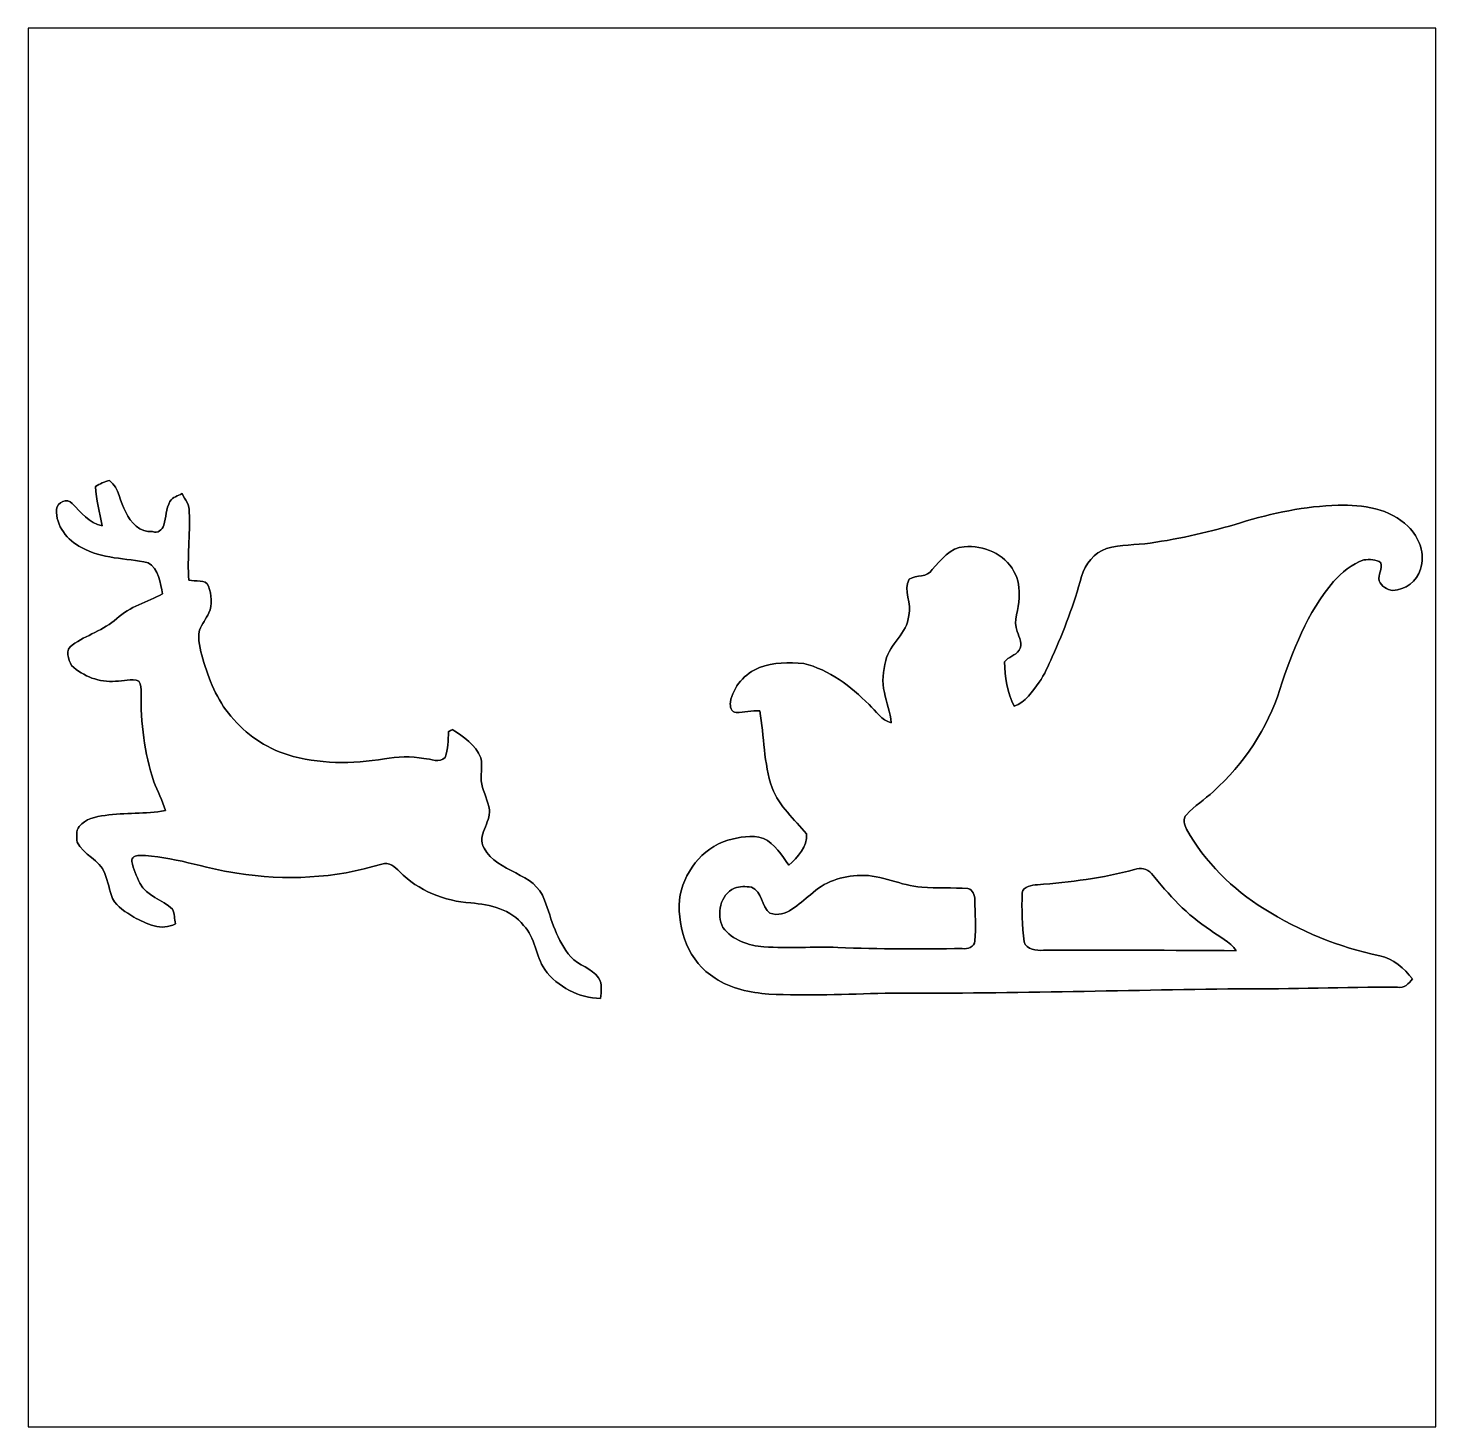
# Model space of a CAD drawing. Header units: centimetres. Extents: x -16.8 to 16.8, y -16.7 to 16.7.
import ezdxf

# ---------------------------------------------------------------- set-up
doc = ezdxf.new("R2010")
doc.units = ezdxf.units.CM
doc.header["$MEASUREMENT"] = 0
doc.layers.add('Layer 1', color=7, linetype='Continuous')

msp = doc.modelspace()

# ---------------------------------------------------------------- linework, layer by layer
at = {"layer": 'Layer 1', "color": 7}
for points, knots in [([(-16.77458, 16.66875), (-16.77458, 16.66875), (16.77458, 16.66875), (16.77458, 16.66875), (16.77458, 16.66875), (16.77458, 16.66875), (16.77458, -16.66875), (16.77458, -16.66875), (16.77458, -16.66875), (16.77458, -16.66875), (-16.77458, -16.66875), (-16.77458, -16.66875), (-16.77458, -16.66875), (-16.77458, -16.66875), (-16.77458, 16.66875), (-16.77458, 16.66875), (-16.77458, 16.66875), (-16.77458, 16.66875), (-16.77458, 16.66875), (-16.77458, 16.66875)], [0, 0, 0, 0, 0.16666667, 0.16666667, 0.16666667, 0.16666667, 0.33333333, 0.33333333, 0.33333333, 0.33333333, 0.5, 0.5, 0.5, 0.5, 0.66666667, 0.66666667, 0.66666667, 0.66666667, 1, 1, 1, 1]), ([(-15.17156, 5.74393), (-15.14651, 5.42819), (-15.07702, 5.11916), (-15.01281, 4.80977), (-15.01281, 4.80977), (-15.32043, 4.87398), (-15.52081, 5.12233), (-15.72189, 5.34), (-15.72189, 5.34), (-15.84572, 5.47546), (-16.07891, 5.36928), (-16.10007, 5.2003), (-16.10007, 5.2003), (-16.11983, 4.80836), (-15.84008, 4.45735), (-15.50211, 4.29013), (-15.50211, 4.29013), (-15.01987, 4.0132), (-14.44484, 4.04178), (-13.91708, 3.92818), (-13.91708, 3.92818), (-13.66308, 3.78495), (-13.62816, 3.44064), (-13.57207, 3.18276), (-13.57207, 3.18276), (-13.94107, 2.99614), (-14.34924, 2.88184), (-14.66321, 2.59715), (-14.66321, 2.59715), (-14.97259, 2.31458), (-15.38887, 2.20663), (-15.72295, 1.96462), (-15.72295, 1.96462), (-15.89828, 1.85879), (-15.81926, 1.62066), (-15.73883, 1.47567), (-15.73883, 1.47567), (-15.46084, 1.21497), (-15.07278, 1.07103), (-14.68967, 1.10419), (-14.68967, 1.10419), (-14.50834, 1.09926), (-14.31325, 1.17616), (-14.13722, 1.1049), (-14.13722, 1.1049), (-14.08359, 1.02482), (-14.08395, 0.92357), (-14.08183, 0.83079), (-14.08183, 0.83079), (-14.09418, 0.11359), (-14.00175, -0.60819), (-13.77915, -1.29117), (-13.77915, -1.29117), (-13.69166, -1.52153), (-13.5703, -1.73919), (-13.50504, -1.97803), (-13.50504, -1.97803), (-13.97741, -2.06904), (-14.4653, -2.026), (-14.9412, -2.09479), (-14.9412, -2.09479), (-15.16627, -2.11561), (-15.40757, -2.18299), (-15.55962, -2.36185), (-15.55962, -2.36185), (-15.64323, -2.4638), (-15.61006, -2.61056), (-15.60901, -2.72944), (-15.60901, -2.72944), (-15.4559, -3.03777), (-15.07067, -3.15031), (-14.94966, -3.47839), (-14.94966, -3.47839), (-14.86464, -3.67101), (-14.84066, -3.88338), (-14.76163, -4.07882), (-14.76163, -4.07882), (-14.65615, -4.28307), (-14.44413, -4.40055), (-14.25787, -4.51944), (-14.25787, -4.51944), (-13.96118, -4.67325), (-13.59112, -4.86728), (-13.2655, -4.67642), (-13.2655, -4.67642), (-13.28667, -4.56142), (-13.28808, -4.44077), (-13.33218, -4.33246), (-13.33218, -4.33246), (-13.56995, -4.09575), (-13.9513, -4.02414), (-14.1164, -3.71052), (-14.1164, -3.71052), (-14.18837, -3.54224), (-14.27339, -3.37361), (-14.3002, -3.19123), (-14.3002, -3.19123), (-14.32595, -3.09633), (-14.20742, -3.04694), (-14.13016, -3.04906), (-14.13016, -3.04906), (-13.33394, -3.05894), (-12.58253, -3.36162), (-11.80006, -3.47239), (-11.80006, -3.47239), (-10.65248, -3.65725), (-9.46009, -3.59904), (-8.34778, -3.25508), (-8.34778, -3.25508), (-8.17563, -3.18841), (-8.02993, -3.32528), (-7.9188, -3.43817), (-7.9188, -3.43817), (-7.47466, -3.88796), (-6.85306, -4.13949), (-6.22618, -4.18183), (-6.22618, -4.18183), (-5.76651, -4.21605), (-5.26239, -4.33493), (-4.96605, -4.71876), (-4.96605, -4.71876), (-4.68489, -5.00874), (-4.68207, -5.4416), (-4.46405, -5.76897), (-4.46405, -5.76897), (-4.15608, -6.18666), (-3.64878, -6.44419), (-3.1309, -6.45936), (-3.1309, -6.45936), (-3.12208, -6.29497), (-3.07869, -6.11293), (-3.18064, -5.96865), (-3.18064, -5.96865), (-3.34398, -5.7337), (-3.65196, -5.67161), (-3.84246, -5.46559), (-3.84246, -5.46559), (-4.18112, -5.08529), (-4.29754, -4.57835), (-4.46687, -4.11339), (-4.46687, -4.11339), (-4.69053, -3.44417), (-5.59717, -3.47169), (-5.90797, -2.87549), (-5.90797, -2.87549), (-6.08683, -2.56611), (-5.75028, -2.27648), (-5.78062, -1.96144), (-5.78062, -1.96144), (-5.82119, -1.75154), (-5.91256, -1.55751), (-5.96547, -1.35184), (-5.96547, -1.35184), (-6.0004, -1.14547), (-5.93796, -0.93169), (-5.98452, -0.72637), (-5.98452, -0.72637), (-6.10729, -0.41346), (-6.39374, -0.21802), (-6.66856, -0.04974), (-6.66856, -0.04974), (-6.68973, -0.06209), (-6.73241, -0.08678), (-6.75393, -0.09878), (-6.75393, -0.09878), (-6.76839, -0.30304), (-6.75746, -0.51964), (-6.83895, -0.71226), (-6.83895, -0.71226), (-6.96136, -0.86325), (-7.18185, -0.74224), (-7.3406, -0.74154), (-7.3406, -0.74154), (-7.65175, -0.67698), (-7.97243, -0.69497), (-8.28393, -0.74542), (-8.28393, -0.74542), (-9.04981, -0.87313), (-9.85203, -0.87806), (-10.5985, -0.64664), (-10.5985, -0.64664), (-11.12308, -0.48154), (-11.59263, -0.15875), (-11.94047, 0.2667), (-11.94047, 0.2667), (-12.28019, 0.65652), (-12.46893, 1.15041), (-12.61286, 1.64006), (-12.61286, 1.64006), (-12.67107, 1.86055), (-12.7448, 2.09162), (-12.68942, 2.32093), (-12.68942, 2.32093), (-12.63721, 2.46803), (-12.53067, 2.58833), (-12.46928, 2.73121), (-12.46928, 2.73121), (-12.37897, 2.93088), (-12.40331, 3.16548), (-12.47281, 3.36726), (-12.47281, 3.36726), (-12.54795, 3.54965), (-12.78749, 3.46851), (-12.94271, 3.51049), (-12.94271, 3.51049), (-12.98998, 4.05059), (-12.90673, 4.59211), (-12.93671, 5.13256), (-12.93671, 5.13256), (-12.91908, 5.30296), (-13.03514, 5.43348), (-13.10499, 5.57389), (-13.10499, 5.57389), (-13.19601, 5.51568), (-13.33676, 5.49487), (-13.39427, 5.38939), (-13.39427, 5.38939), (-13.48987, 5.21441), (-13.48599, 5.00874), (-13.54279, 4.82106), (-13.54279, 4.82106), (-13.57806, 4.71523), (-13.68143, 4.61116), (-13.81231, 4.67148), (-13.81231, 4.67148), (-14.11146, 4.63197), (-14.33195, 4.88915), (-14.44943, 5.12974), (-14.44943, 5.12974), (-14.59159, 5.37633), (-14.59583, 5.69983), (-14.83254, 5.8868), (-14.83254, 5.8868), (-14.95425, 5.8607), (-15.06432, 5.8039), (-15.17156, 5.74393), (-15.17156, 5.74393), (-15.17156, 5.74393), (-15.17156, 5.74393), (-15.17156, 5.74393)], [0, 0, 0, 0, 0.01639344, 0.01639344, 0.01639344, 0.01639344, 0.03278689, 0.03278689, 0.03278689, 0.03278689, 0.04918033, 0.04918033, 0.04918033, 0.04918033, 0.06557377, 0.06557377, 0.06557377, 0.06557377, 0.08196721, 0.08196721, 0.08196721, 0.08196721, 0.09836066, 0.09836066, 0.09836066, 0.09836066, 0.1147541, 0.1147541, 0.1147541, 0.1147541, 0.13114754, 0.13114754, 0.13114754, 0.13114754, 0.14754098, 0.14754098, 0.14754098, 0.14754098, 0.16393443, 0.16393443, 0.16393443, 0.16393443, 0.18032787, 0.18032787, 0.18032787, 0.18032787, 0.19672131, 0.19672131, 0.19672131, 0.19672131, 0.21311475, 0.21311475, 0.21311475, 0.21311475, 0.2295082, 0.2295082, 0.2295082, 0.2295082, 0.24590164, 0.24590164, 0.24590164, 0.24590164, 0.26229508, 0.26229508, 0.26229508, 0.26229508, 0.27868852, 0.27868852, 0.27868852, 0.27868852, 0.29508197, 0.29508197, 0.29508197, 0.29508197, 0.31147541, 0.31147541, 0.31147541, 0.31147541, 0.32786885, 0.32786885, 0.32786885, 0.32786885, 0.3442623, 0.3442623, 0.3442623, 0.3442623, 0.36065574, 0.36065574, 0.36065574, 0.36065574, 0.37704918, 0.37704918, 0.37704918, 0.37704918, 0.39344262, 0.39344262, 0.39344262, 0.39344262, 0.40983607, 0.40983607, 0.40983607, 0.40983607, 0.42622951, 0.42622951, 0.42622951, 0.42622951, 0.44262295, 0.44262295, 0.44262295, 0.44262295, 0.45901639, 0.45901639, 0.45901639, 0.45901639, 0.47540984, 0.47540984, 0.47540984, 0.47540984, 0.49180328, 0.49180328, 0.49180328, 0.49180328, 0.50819672, 0.50819672, 0.50819672, 0.50819672, 0.52459016, 0.52459016, 0.52459016, 0.52459016, 0.54098361, 0.54098361, 0.54098361, 0.54098361, 0.55737705, 0.55737705, 0.55737705, 0.55737705, 0.57377049, 0.57377049, 0.57377049, 0.57377049, 0.59016393, 0.59016393, 0.59016393, 0.59016393, 0.60655738, 0.60655738, 0.60655738, 0.60655738, 0.62295082, 0.62295082, 0.62295082, 0.62295082, 0.63934426, 0.63934426, 0.63934426, 0.63934426, 0.6557377, 0.6557377, 0.6557377, 0.6557377, 0.67213115, 0.67213115, 0.67213115, 0.67213115, 0.68852459, 0.68852459, 0.68852459, 0.68852459, 0.70491803, 0.70491803, 0.70491803, 0.70491803, 0.72131148, 0.72131148, 0.72131148, 0.72131148, 0.73770492, 0.73770492, 0.73770492, 0.73770492, 0.75409836, 0.75409836, 0.75409836, 0.75409836, 0.7704918, 0.7704918, 0.7704918, 0.7704918, 0.78688525, 0.78688525, 0.78688525, 0.78688525, 0.80327869, 0.80327869, 0.80327869, 0.80327869, 0.81967213, 0.81967213, 0.81967213, 0.81967213, 0.83606557, 0.83606557, 0.83606557, 0.83606557, 0.85245902, 0.85245902, 0.85245902, 0.85245902, 0.86885246, 0.86885246, 0.86885246, 0.86885246, 0.8852459, 0.8852459, 0.8852459, 0.8852459, 0.90163934, 0.90163934, 0.90163934, 0.90163934, 0.91803279, 0.91803279, 0.91803279, 0.91803279, 0.93442623, 0.93442623, 0.93442623, 0.93442623, 0.95081967, 0.95081967, 0.95081967, 0.95081967, 0.96721311, 0.96721311, 0.96721311, 0.96721311, 1, 1, 1, 1]), ([(12.12215, 4.87927), (11.41518, 4.67007), (10.69552, 4.49721), (9.96456, 4.39632), (9.96456, 4.39632), (9.62025, 4.34516), (9.265, 4.36598), (8.92881, 4.26826), (8.92881, 4.26826), (8.63318, 4.16631), (8.41093, 3.89819), (8.32802, 3.60116), (8.32802, 3.60116), (8.15516, 2.94146), (7.91069, 2.30364), (7.63058, 1.6831), (7.63058, 1.6831), (7.53357, 1.47779), (7.45596, 1.26083), (7.31802, 1.07738), (7.31802, 1.07738), (7.15821, 0.85478), (6.99805, 0.60184), (6.72571, 0.50518), (6.72571, 0.50518), (6.55602, 0.82938), (6.51016, 1.20438), (6.49358, 1.56457), (6.49358, 1.56457), (6.58213, 1.68698), (6.75675, 1.71062), (6.84001, 1.83938), (6.84001, 1.83938), (6.93349, 1.9752), (6.84706, 2.14701), (6.79909, 2.28494), (6.79909, 2.28494), (6.68937, 2.54776), (6.84212, 2.82081), (6.84636, 3.08786), (6.84636, 3.08786), (6.84248, 3.30165), (6.83683, 3.53378), (6.71936, 3.72004), (6.71936, 3.72004), (6.49429, 4.13526), (5.99405, 4.35257), (5.53508, 4.30636), (5.53508, 4.30636), (5.19289, 4.29436), (4.9851, 3.98851), (4.77132, 3.76308), (4.77132, 3.76308), (4.65596, 3.56553), (4.39561, 3.64631), (4.22557, 3.53624), (4.22557, 3.53624), (4.05871, 3.26214), (4.29966, 2.95734), (4.21181, 2.66771), (4.21181, 2.66771), (4.18324, 2.23555), (3.75285, 1.99954), (3.66254, 1.5935), (3.66254, 1.5935), (3.60962, 1.34655), (3.56235, 1.08585), (3.63326, 0.83714), (3.63326, 0.83714), (3.68476, 0.59408), (3.77296, 0.35948), (3.79695, 0.11077), (3.79695, 0.11077), (3.56306, 0.17004), (3.42971, 0.39017), (3.26531, 0.54892), (3.26531, 0.54892), (2.82822, 0.98425), (2.31775, 1.37513), (1.70921, 1.52753), (1.70921, 1.52753), (1.35819, 1.54869), (0.98743, 1.56139), (0.65476, 1.4284), (0.65476, 1.4284), (0.30974, 1.29081), (0.0254, 0.97402), (-0.03916, 0.60431), (-0.03916, 0.60431), (-0.0508, 0.50871), (-0.02117, 0.3616), (0.09772, 0.35701), (0.09772, 0.35701), (0.2861, 0.35948), (0.47166, 0.41557), (0.66111, 0.39441), (0.66111, 0.39441), (0.768, -0.21519), (0.75036, -0.85055), (0.95744, -1.44039), (0.95744, -1.44039), (1.12007, -1.88031), (1.48555, -2.18475), (1.77871, -2.53259), (1.77871, -2.53259), (1.79881, -2.84409), (1.56422, -3.08539), (1.35396, -3.28436), (1.35396, -3.28436), (1.1871, -3.04306), (1.02306, -2.77178), (0.74683, -2.64195), (0.74683, -2.64195), (0.4699, -2.55376), (0.17216, -2.6095), (-0.09948, -2.68746), (-0.09948, -2.68746), (-0.72284, -2.87302), (-1.17228, -3.4738), (-1.25095, -4.1088), (-1.25095, -4.1088), (-1.30669, -4.81436), (-1.03046, -5.59611), (-0.40217, -5.97429), (-0.40217, -5.97429), (-0.02858, -6.23252), (0.43215, -6.31155), (0.87524, -6.35423), (0.87524, -6.35423), (1.80022, -6.39621), (2.72627, -6.35811), (3.65125, -6.33377), (3.65125, -6.33377), (6.46218, -6.34259), (9.27241, -6.2671), (12.08264, -6.22547), (12.08264, -6.22547), (13.3417, -6.24522), (14.59936, -6.18314), (15.85842, -6.18631), (15.85842, -6.18631), (16.02458, -6.23358), (16.12512, -6.09706), (16.21825, -5.9944), (16.21825, -5.9944), (16.02105, -5.73828), (15.76493, -5.50792), (15.44002, -5.44195), (15.44002, -5.44195), (14.46389, -5.23699), (13.52338, -4.85846), (12.68236, -4.32188), (12.68236, -4.32188), (11.92248, -3.85692), (11.27196, -3.20393), (10.83522, -2.42605), (10.83522, -2.42605), (10.78054, -2.32375), (10.73856, -2.1717), (10.82957, -2.07963), (10.82957, -2.07963), (11.02078, -1.86866), (11.26737, -1.71979), (11.47233, -1.52365), (11.47233, -1.52365), (12.19729, -0.86713), (12.75997, -0.0254), (13.05772, 0.90805), (13.05772, 0.90805), (13.35087, 1.82069), (13.71388, 2.7365), (14.33548, 3.4798), (14.33548, 3.4798), (14.5355, 3.69746), (14.77081, 3.90137), (15.05761, 3.99239), (15.05761, 3.99239), (15.19308, 4.01638), (15.35112, 4.01073), (15.46542, 3.92571), (15.46542, 3.92571), (15.50917, 3.78037), (15.38887, 3.64173), (15.42168, 3.49638), (15.42168, 3.49638), (15.47883, 3.3715), (15.61183, 3.27448), (15.75117, 3.26602), (15.75117, 3.26602), (16.0461, 3.27872), (16.32479, 3.48333), (16.40946, 3.77014), (16.40946, 3.77014), (16.52517, 4.13209), (16.38018, 4.53284), (16.11383, 4.78966), (16.11383, 4.78966), (15.68062, 5.22217), (15.03186, 5.31601), (14.44731, 5.29837), (14.44731, 5.29837), (13.65567, 5.27544), (12.87674, 5.11316), (12.12215, 4.87927)], [0, 0, 0, 0, 0.01923077, 0.01923077, 0.01923077, 0.01923077, 0.03846154, 0.03846154, 0.03846154, 0.03846154, 0.05769231, 0.05769231, 0.05769231, 0.05769231, 0.07692308, 0.07692308, 0.07692308, 0.07692308, 0.09615385, 0.09615385, 0.09615385, 0.09615385, 0.11538462, 0.11538462, 0.11538462, 0.11538462, 0.13461538, 0.13461538, 0.13461538, 0.13461538, 0.15384615, 0.15384615, 0.15384615, 0.15384615, 0.17307692, 0.17307692, 0.17307692, 0.17307692, 0.19230769, 0.19230769, 0.19230769, 0.19230769, 0.21153846, 0.21153846, 0.21153846, 0.21153846, 0.23076923, 0.23076923, 0.23076923, 0.23076923, 0.25, 0.25, 0.25, 0.25, 0.26923077, 0.26923077, 0.26923077, 0.26923077, 0.28846154, 0.28846154, 0.28846154, 0.28846154, 0.30769231, 0.30769231, 0.30769231, 0.30769231, 0.32692308, 0.32692308, 0.32692308, 0.32692308, 0.34615385, 0.34615385, 0.34615385, 0.34615385, 0.36538462, 0.36538462, 0.36538462, 0.36538462, 0.38461538, 0.38461538, 0.38461538, 0.38461538, 0.40384615, 0.40384615, 0.40384615, 0.40384615, 0.42307692, 0.42307692, 0.42307692, 0.42307692, 0.44230769, 0.44230769, 0.44230769, 0.44230769, 0.46153846, 0.46153846, 0.46153846, 0.46153846, 0.48076923, 0.48076923, 0.48076923, 0.48076923, 0.5, 0.5, 0.5, 0.5, 0.51923077, 0.51923077, 0.51923077, 0.51923077, 0.53846154, 0.53846154, 0.53846154, 0.53846154, 0.55769231, 0.55769231, 0.55769231, 0.55769231, 0.57692308, 0.57692308, 0.57692308, 0.57692308, 0.59615385, 0.59615385, 0.59615385, 0.59615385, 0.61538462, 0.61538462, 0.61538462, 0.61538462, 0.63461538, 0.63461538, 0.63461538, 0.63461538, 0.65384615, 0.65384615, 0.65384615, 0.65384615, 0.67307692, 0.67307692, 0.67307692, 0.67307692, 0.69230769, 0.69230769, 0.69230769, 0.69230769, 0.71153846, 0.71153846, 0.71153846, 0.71153846, 0.73076923, 0.73076923, 0.73076923, 0.73076923, 0.75, 0.75, 0.75, 0.75, 0.76923077, 0.76923077, 0.76923077, 0.76923077, 0.78846154, 0.78846154, 0.78846154, 0.78846154, 0.80769231, 0.80769231, 0.80769231, 0.80769231, 0.82692308, 0.82692308, 0.82692308, 0.82692308, 0.84615385, 0.84615385, 0.84615385, 0.84615385, 0.86538462, 0.86538462, 0.86538462, 0.86538462, 0.88461538, 0.88461538, 0.88461538, 0.88461538, 0.90384615, 0.90384615, 0.90384615, 0.90384615, 0.92307692, 0.92307692, 0.92307692, 0.92307692, 0.94230769, 0.94230769, 0.94230769, 0.94230769, 0.96153846, 0.96153846, 0.96153846, 0.96153846, 1, 1, 1, 1]), ([(9.59167, -3.38384), (9.73137, -3.33622), (9.90106, -3.35527), (9.99702, -3.47768), (9.99702, -3.47768), (10.4073, -3.98145), (10.84509, -4.47851), (11.40001, -4.82812), (11.40001, -4.82812), (11.60462, -4.99181), (11.87203, -5.09376), (12.01879, -5.32165), (12.01879, -5.32165), (10.48773, -5.30507), (8.95597, -5.30931), (7.42456, -5.31036), (7.42456, -5.31036), (7.25981, -5.32095), (7.01816, -5.29943), (6.9596, -5.10963), (6.9596, -5.10963), (6.9155, -4.72334), (6.90633, -4.33211), (6.91339, -3.94406), (6.91339, -3.94406), (6.94408, -3.77966), (7.14516, -3.75532), (7.27922, -3.74791), (7.27922, -3.74791), (8.05744, -3.68759), (8.83744, -3.59269), (9.59167, -3.38384)], [0, 0, 0, 0, 0.11111111, 0.11111111, 0.11111111, 0.11111111, 0.22222222, 0.22222222, 0.22222222, 0.22222222, 0.33333333, 0.33333333, 0.33333333, 0.33333333, 0.44444444, 0.44444444, 0.44444444, 0.44444444, 0.55555556, 0.55555556, 0.55555556, 0.55555556, 0.66666667, 0.66666667, 0.66666667, 0.66666667, 0.77777778, 0.77777778, 0.77777778, 0.77777778, 1, 1, 1, 1]), ([(3.06211, -3.52566), (3.56835, -3.50838), (4.02237, -3.77296), (4.5212, -3.80471), (4.5212, -3.80471), (4.88809, -3.83293), (5.25674, -3.81388), (5.62398, -3.83716), (5.62398, -3.83716), (5.74252, -3.86433), (5.78414, -4.00156), (5.78732, -4.10951), (5.78732, -4.10951), (5.79367, -4.43548), (5.81907, -4.7625), (5.79049, -5.08741), (5.79049, -5.08741), (5.77532, -5.22711), (5.61269, -5.2959), (5.4864, -5.26838), (5.4864, -5.26838), (4.49862, -5.28355), (3.50943, -5.28708), (2.52236, -5.24157), (2.52236, -5.24157), (1.93463, -5.22711), (1.3462, -5.25851), (0.75918, -5.22923), (0.75918, -5.22923), (0.39687, -5.19889), (0.00917, -5.07012), (-0.21555, -4.76709), (-0.21555, -4.76709), (-0.37394, -4.45594), (-0.28646, -3.97722), (0.05856, -3.83328), (0.05856, -3.83328), (0.18274, -3.77331), (0.32985, -3.79236), (0.46284, -3.8033), (0.46284, -3.8033), (0.72355, -3.90701), (0.69074, -4.27002), (0.90346, -4.42489), (0.90346, -4.42489), (1.2894, -4.56283), (1.59314, -4.18994), (1.86937, -3.98674), (1.86937, -3.98674), (2.18828, -3.68018), (2.62431, -3.53201), (3.06211, -3.52566)], [0, 0, 0, 0, 0.07142857, 0.07142857, 0.07142857, 0.07142857, 0.14285714, 0.14285714, 0.14285714, 0.14285714, 0.21428571, 0.21428571, 0.21428571, 0.21428571, 0.28571429, 0.28571429, 0.28571429, 0.28571429, 0.35714286, 0.35714286, 0.35714286, 0.35714286, 0.42857143, 0.42857143, 0.42857143, 0.42857143, 0.5, 0.5, 0.5, 0.5, 0.57142857, 0.57142857, 0.57142857, 0.57142857, 0.64285714, 0.64285714, 0.64285714, 0.64285714, 0.71428571, 0.71428571, 0.71428571, 0.71428571, 0.78571429, 0.78571429, 0.78571429, 0.78571429, 0.85714286, 0.85714286, 0.85714286, 0.85714286, 1, 1, 1, 1])]:
    msp.add_open_spline(points, degree=3, knots=knots, dxfattribs=at)
at = {"layer": 'Layer 1', "color": 251}
for points, knots in [([(-15.17156, 5.74393), (-15.06432, 5.8039), (-14.95425, 5.8607), (-14.83254, 5.8868), (-14.83254, 5.8868), (-14.59583, 5.69983), (-14.59159, 5.37633), (-14.44943, 5.12974), (-14.44943, 5.12974), (-14.33195, 4.88915), (-14.11146, 4.63197), (-13.81231, 4.67148), (-13.81231, 4.67148), (-13.68143, 4.61116), (-13.57806, 4.71523), (-13.54279, 4.82106), (-13.54279, 4.82106), (-13.48599, 5.00874), (-13.48987, 5.21441), (-13.39427, 5.38939), (-13.39427, 5.38939), (-13.33676, 5.49487), (-13.19601, 5.51568), (-13.10499, 5.57389), (-13.10499, 5.57389), (-13.03514, 5.43348), (-12.91908, 5.30296), (-12.93671, 5.13256), (-12.93671, 5.13256), (-12.90673, 4.59211), (-12.98998, 4.05059), (-12.94271, 3.51049), (-12.94271, 3.51049), (-12.78749, 3.46851), (-12.54795, 3.54965), (-12.47281, 3.36726), (-12.47281, 3.36726), (-12.40331, 3.16548), (-12.37897, 2.93088), (-12.46928, 2.73121), (-12.46928, 2.73121), (-12.53067, 2.58833), (-12.63721, 2.46803), (-12.68942, 2.32093), (-12.68942, 2.32093), (-12.7448, 2.09162), (-12.67107, 1.86055), (-12.61286, 1.64006), (-12.61286, 1.64006), (-12.46893, 1.15041), (-12.28019, 0.65652), (-11.94047, 0.2667), (-11.94047, 0.2667), (-11.59263, -0.15875), (-11.12308, -0.48154), (-10.5985, -0.64664), (-10.5985, -0.64664), (-9.85203, -0.87806), (-9.04981, -0.87313), (-8.28393, -0.74542), (-8.28393, -0.74542), (-7.97243, -0.69497), (-7.65175, -0.67698), (-7.3406, -0.74154), (-7.3406, -0.74154), (-7.18185, -0.74224), (-6.96136, -0.86325), (-6.83895, -0.71226), (-6.83895, -0.71226), (-6.75746, -0.51964), (-6.76839, -0.30304), (-6.75393, -0.09878), (-6.75393, -0.09878), (-6.73241, -0.08678), (-6.68973, -0.06209), (-6.66856, -0.04974), (-6.66856, -0.04974), (-6.39374, -0.21802), (-6.10729, -0.41346), (-5.98452, -0.72637), (-5.98452, -0.72637), (-5.93796, -0.93169), (-6.0004, -1.14547), (-5.96547, -1.35184), (-5.96547, -1.35184), (-5.91256, -1.55751), (-5.82119, -1.75154), (-5.78062, -1.96144), (-5.78062, -1.96144), (-5.75028, -2.27648), (-6.08683, -2.56611), (-5.90797, -2.87549), (-5.90797, -2.87549), (-5.59717, -3.47169), (-4.69053, -3.44417), (-4.46687, -4.11339), (-4.46687, -4.11339), (-4.29754, -4.57835), (-4.18112, -5.08529), (-3.84246, -5.46559), (-3.84246, -5.46559), (-3.65196, -5.67161), (-3.34398, -5.7337), (-3.18064, -5.96865), (-3.18064, -5.96865), (-3.07869, -6.11293), (-3.12208, -6.29497), (-3.1309, -6.45936), (-3.1309, -6.45936), (-3.64878, -6.44419), (-4.15608, -6.18666), (-4.46405, -5.76897), (-4.46405, -5.76897), (-4.68207, -5.4416), (-4.68489, -5.00874), (-4.96605, -4.71876), (-4.96605, -4.71876), (-5.26239, -4.33493), (-5.76651, -4.21605), (-6.22618, -4.18183), (-6.22618, -4.18183), (-6.85306, -4.13949), (-7.47466, -3.88796), (-7.9188, -3.43817), (-7.9188, -3.43817), (-8.02993, -3.32528), (-8.17563, -3.18841), (-8.34778, -3.25508), (-8.34778, -3.25508), (-9.46009, -3.59904), (-10.65248, -3.65725), (-11.80006, -3.47239), (-11.80006, -3.47239), (-12.58253, -3.36162), (-13.33394, -3.05894), (-14.13016, -3.04906), (-14.13016, -3.04906), (-14.20742, -3.04694), (-14.32595, -3.09633), (-14.3002, -3.19123), (-14.3002, -3.19123), (-14.27339, -3.37361), (-14.18837, -3.54224), (-14.1164, -3.71052), (-14.1164, -3.71052), (-13.9513, -4.02414), (-13.56995, -4.09575), (-13.33218, -4.33246), (-13.33218, -4.33246), (-13.28808, -4.44077), (-13.28667, -4.56142), (-13.2655, -4.67642), (-13.2655, -4.67642), (-13.59112, -4.86728), (-13.96118, -4.67325), (-14.25787, -4.51944), (-14.25787, -4.51944), (-14.44413, -4.40055), (-14.65615, -4.28307), (-14.76163, -4.07882), (-14.76163, -4.07882), (-14.84066, -3.88338), (-14.86464, -3.67101), (-14.94966, -3.47839), (-14.94966, -3.47839), (-15.07067, -3.15031), (-15.4559, -3.03777), (-15.60901, -2.72944), (-15.60901, -2.72944), (-15.61006, -2.61056), (-15.64323, -2.4638), (-15.55962, -2.36185), (-15.55962, -2.36185), (-15.40757, -2.18299), (-15.16627, -2.11561), (-14.9412, -2.09479), (-14.9412, -2.09479), (-14.4653, -2.026), (-13.97741, -2.06904), (-13.50504, -1.97803), (-13.50504, -1.97803), (-13.5703, -1.73919), (-13.69166, -1.52153), (-13.77915, -1.29117), (-13.77915, -1.29117), (-14.00175, -0.60819), (-14.09418, 0.11359), (-14.08183, 0.83079), (-14.08183, 0.83079), (-14.08395, 0.92357), (-14.08359, 1.02482), (-14.13722, 1.1049), (-14.13722, 1.1049), (-14.31325, 1.17616), (-14.50834, 1.09926), (-14.68967, 1.10419), (-14.68967, 1.10419), (-15.07278, 1.07103), (-15.46084, 1.21497), (-15.73883, 1.47567), (-15.73883, 1.47567), (-15.81926, 1.62066), (-15.89828, 1.85879), (-15.72295, 1.96462), (-15.72295, 1.96462), (-15.38887, 2.20663), (-14.97259, 2.31458), (-14.66321, 2.59715), (-14.66321, 2.59715), (-14.34924, 2.88184), (-13.94107, 2.99614), (-13.57207, 3.18276), (-13.57207, 3.18276), (-13.62816, 3.44064), (-13.66308, 3.78495), (-13.91708, 3.92818), (-13.91708, 3.92818), (-14.44484, 4.04178), (-15.01987, 4.0132), (-15.50211, 4.29013), (-15.50211, 4.29013), (-15.84008, 4.45735), (-16.11983, 4.80836), (-16.10007, 5.2003), (-16.10007, 5.2003), (-16.07891, 5.36928), (-15.84572, 5.47546), (-15.72189, 5.34), (-15.72189, 5.34), (-15.52081, 5.12233), (-15.32043, 4.87398), (-15.01281, 4.80977), (-15.01281, 4.80977), (-15.07702, 5.11916), (-15.14651, 5.42819), (-15.17156, 5.74393)], [0, 0, 0, 0, 0.01666667, 0.01666667, 0.01666667, 0.01666667, 0.03333333, 0.03333333, 0.03333333, 0.03333333, 0.05, 0.05, 0.05, 0.05, 0.06666667, 0.06666667, 0.06666667, 0.06666667, 0.08333333, 0.08333333, 0.08333333, 0.08333333, 0.1, 0.1, 0.1, 0.1, 0.11666667, 0.11666667, 0.11666667, 0.11666667, 0.13333333, 0.13333333, 0.13333333, 0.13333333, 0.15, 0.15, 0.15, 0.15, 0.16666667, 0.16666667, 0.16666667, 0.16666667, 0.18333333, 0.18333333, 0.18333333, 0.18333333, 0.2, 0.2, 0.2, 0.2, 0.21666667, 0.21666667, 0.21666667, 0.21666667, 0.23333333, 0.23333333, 0.23333333, 0.23333333, 0.25, 0.25, 0.25, 0.25, 0.26666667, 0.26666667, 0.26666667, 0.26666667, 0.28333333, 0.28333333, 0.28333333, 0.28333333, 0.3, 0.3, 0.3, 0.3, 0.31666667, 0.31666667, 0.31666667, 0.31666667, 0.33333333, 0.33333333, 0.33333333, 0.33333333, 0.35, 0.35, 0.35, 0.35, 0.36666667, 0.36666667, 0.36666667, 0.36666667, 0.38333333, 0.38333333, 0.38333333, 0.38333333, 0.4, 0.4, 0.4, 0.4, 0.41666667, 0.41666667, 0.41666667, 0.41666667, 0.43333333, 0.43333333, 0.43333333, 0.43333333, 0.45, 0.45, 0.45, 0.45, 0.46666667, 0.46666667, 0.46666667, 0.46666667, 0.48333333, 0.48333333, 0.48333333, 0.48333333, 0.5, 0.5, 0.5, 0.5, 0.51666667, 0.51666667, 0.51666667, 0.51666667, 0.53333333, 0.53333333, 0.53333333, 0.53333333, 0.55, 0.55, 0.55, 0.55, 0.56666667, 0.56666667, 0.56666667, 0.56666667, 0.58333333, 0.58333333, 0.58333333, 0.58333333, 0.6, 0.6, 0.6, 0.6, 0.61666667, 0.61666667, 0.61666667, 0.61666667, 0.63333333, 0.63333333, 0.63333333, 0.63333333, 0.65, 0.65, 0.65, 0.65, 0.66666667, 0.66666667, 0.66666667, 0.66666667, 0.68333333, 0.68333333, 0.68333333, 0.68333333, 0.7, 0.7, 0.7, 0.7, 0.71666667, 0.71666667, 0.71666667, 0.71666667, 0.73333333, 0.73333333, 0.73333333, 0.73333333, 0.75, 0.75, 0.75, 0.75, 0.76666667, 0.76666667, 0.76666667, 0.76666667, 0.78333333, 0.78333333, 0.78333333, 0.78333333, 0.8, 0.8, 0.8, 0.8, 0.81666667, 0.81666667, 0.81666667, 0.81666667, 0.83333333, 0.83333333, 0.83333333, 0.83333333, 0.85, 0.85, 0.85, 0.85, 0.86666667, 0.86666667, 0.86666667, 0.86666667, 0.88333333, 0.88333333, 0.88333333, 0.88333333, 0.9, 0.9, 0.9, 0.9, 0.91666667, 0.91666667, 0.91666667, 0.91666667, 0.93333333, 0.93333333, 0.93333333, 0.93333333, 0.95, 0.95, 0.95, 0.95, 0.96666667, 0.96666667, 0.96666667, 0.96666667, 1, 1, 1, 1]), ([(12.12215, 4.87927), (12.87674, 5.11316), (13.65567, 5.27544), (14.44731, 5.29837), (14.44731, 5.29837), (15.03186, 5.31601), (15.68062, 5.22217), (16.11383, 4.78966), (16.11383, 4.78966), (16.38018, 4.53284), (16.52517, 4.13209), (16.40946, 3.77014), (16.40946, 3.77014), (16.32479, 3.48333), (16.0461, 3.27872), (15.75117, 3.26602), (15.75117, 3.26602), (15.61183, 3.27448), (15.47883, 3.3715), (15.42168, 3.49638), (15.42168, 3.49638), (15.38887, 3.64173), (15.50917, 3.78037), (15.46542, 3.92571), (15.46542, 3.92571), (15.35112, 4.01073), (15.19308, 4.01638), (15.05761, 3.99239), (15.05761, 3.99239), (14.77081, 3.90137), (14.5355, 3.69746), (14.33548, 3.4798), (14.33548, 3.4798), (13.71388, 2.7365), (13.35087, 1.82069), (13.05772, 0.90805), (13.05772, 0.90805), (12.75997, -0.0254), (12.19729, -0.86713), (11.47233, -1.52365), (11.47233, -1.52365), (11.26737, -1.71979), (11.02078, -1.86866), (10.82957, -2.07963), (10.82957, -2.07963), (10.73856, -2.1717), (10.78054, -2.32375), (10.83522, -2.42605), (10.83522, -2.42605), (11.27196, -3.20393), (11.92248, -3.85692), (12.68236, -4.32188), (12.68236, -4.32188), (13.52338, -4.85846), (14.46389, -5.23699), (15.44002, -5.44195), (15.44002, -5.44195), (15.76493, -5.50792), (16.02105, -5.73828), (16.21825, -5.9944), (16.21825, -5.9944), (16.12512, -6.09706), (16.02458, -6.23358), (15.85842, -6.18631), (15.85842, -6.18631), (14.59936, -6.18314), (13.3417, -6.24522), (12.08264, -6.22547), (12.08264, -6.22547), (9.27241, -6.2671), (6.46218, -6.34259), (3.65125, -6.33377), (3.65125, -6.33377), (2.72627, -6.35811), (1.80022, -6.39621), (0.87524, -6.35423), (0.87524, -6.35423), (0.43215, -6.31155), (-0.02858, -6.23252), (-0.40217, -5.97429), (-0.40217, -5.97429), (-1.03046, -5.59611), (-1.30669, -4.81436), (-1.25095, -4.1088), (-1.25095, -4.1088), (-1.17228, -3.4738), (-0.72284, -2.87302), (-0.09948, -2.68746), (-0.09948, -2.68746), (0.17216, -2.6095), (0.4699, -2.55376), (0.74683, -2.64195), (0.74683, -2.64195), (1.02306, -2.77178), (1.1871, -3.04306), (1.35396, -3.28436), (1.35396, -3.28436), (1.56422, -3.08539), (1.79881, -2.84409), (1.77871, -2.53259), (1.77871, -2.53259), (1.48555, -2.18475), (1.12007, -1.88031), (0.95744, -1.44039), (0.95744, -1.44039), (0.75036, -0.85055), (0.768, -0.21519), (0.66111, 0.39441), (0.66111, 0.39441), (0.47166, 0.41557), (0.2861, 0.35948), (0.09772, 0.35701), (0.09772, 0.35701), (-0.02117, 0.3616), (-0.0508, 0.50871), (-0.03916, 0.60431), (-0.03916, 0.60431), (0.0254, 0.97402), (0.30974, 1.29081), (0.65476, 1.4284), (0.65476, 1.4284), (0.98743, 1.56139), (1.35819, 1.54869), (1.70921, 1.52753), (1.70921, 1.52753), (2.31775, 1.37513), (2.82822, 0.98425), (3.26531, 0.54892), (3.26531, 0.54892), (3.42971, 0.39017), (3.56306, 0.17004), (3.79695, 0.11077), (3.79695, 0.11077), (3.77296, 0.35948), (3.68476, 0.59408), (3.63326, 0.83714), (3.63326, 0.83714), (3.56235, 1.08585), (3.60962, 1.34655), (3.66254, 1.5935), (3.66254, 1.5935), (3.75285, 1.99954), (4.18324, 2.23555), (4.21181, 2.66771), (4.21181, 2.66771), (4.29966, 2.95734), (4.05871, 3.26214), (4.22557, 3.53624), (4.22557, 3.53624), (4.39561, 3.64631), (4.65596, 3.56553), (4.77132, 3.76308), (4.77132, 3.76308), (4.9851, 3.98851), (5.19289, 4.29436), (5.53508, 4.30636), (5.53508, 4.30636), (5.99405, 4.35257), (6.49429, 4.13526), (6.71936, 3.72004), (6.71936, 3.72004), (6.83683, 3.53378), (6.84248, 3.30165), (6.84636, 3.08786), (6.84636, 3.08786), (6.84212, 2.82081), (6.68937, 2.54776), (6.79909, 2.28494), (6.79909, 2.28494), (6.84706, 2.14701), (6.93349, 1.9752), (6.84001, 1.83938), (6.84001, 1.83938), (6.75675, 1.71062), (6.58213, 1.68698), (6.49358, 1.56457), (6.49358, 1.56457), (6.51016, 1.20438), (6.55602, 0.82938), (6.72571, 0.50518), (6.72571, 0.50518), (6.99805, 0.60184), (7.15821, 0.85478), (7.31802, 1.07738), (7.31802, 1.07738), (7.45596, 1.26083), (7.53357, 1.47779), (7.63058, 1.6831), (7.63058, 1.6831), (7.91069, 2.30364), (8.15516, 2.94146), (8.32802, 3.60116), (8.32802, 3.60116), (8.41093, 3.89819), (8.63318, 4.16631), (8.92881, 4.26826), (8.92881, 4.26826), (9.265, 4.36598), (9.62025, 4.34516), (9.96456, 4.39632), (9.96456, 4.39632), (10.69552, 4.49721), (11.41518, 4.67007), (12.12215, 4.87927), (12.12215, 4.87927), (12.12215, 4.87927), (12.12215, 4.87927), (12.12215, 4.87927)], [0, 0, 0, 0, 0.01886792, 0.01886792, 0.01886792, 0.01886792, 0.03773585, 0.03773585, 0.03773585, 0.03773585, 0.05660377, 0.05660377, 0.05660377, 0.05660377, 0.0754717, 0.0754717, 0.0754717, 0.0754717, 0.09433962, 0.09433962, 0.09433962, 0.09433962, 0.11320755, 0.11320755, 0.11320755, 0.11320755, 0.13207547, 0.13207547, 0.13207547, 0.13207547, 0.1509434, 0.1509434, 0.1509434, 0.1509434, 0.16981132, 0.16981132, 0.16981132, 0.16981132, 0.18867925, 0.18867925, 0.18867925, 0.18867925, 0.20754717, 0.20754717, 0.20754717, 0.20754717, 0.22641509, 0.22641509, 0.22641509, 0.22641509, 0.24528302, 0.24528302, 0.24528302, 0.24528302, 0.26415094, 0.26415094, 0.26415094, 0.26415094, 0.28301887, 0.28301887, 0.28301887, 0.28301887, 0.30188679, 0.30188679, 0.30188679, 0.30188679, 0.32075472, 0.32075472, 0.32075472, 0.32075472, 0.33962264, 0.33962264, 0.33962264, 0.33962264, 0.35849057, 0.35849057, 0.35849057, 0.35849057, 0.37735849, 0.37735849, 0.37735849, 0.37735849, 0.39622642, 0.39622642, 0.39622642, 0.39622642, 0.41509434, 0.41509434, 0.41509434, 0.41509434, 0.43396226, 0.43396226, 0.43396226, 0.43396226, 0.45283019, 0.45283019, 0.45283019, 0.45283019, 0.47169811, 0.47169811, 0.47169811, 0.47169811, 0.49056604, 0.49056604, 0.49056604, 0.49056604, 0.50943396, 0.50943396, 0.50943396, 0.50943396, 0.52830189, 0.52830189, 0.52830189, 0.52830189, 0.54716981, 0.54716981, 0.54716981, 0.54716981, 0.56603774, 0.56603774, 0.56603774, 0.56603774, 0.58490566, 0.58490566, 0.58490566, 0.58490566, 0.60377358, 0.60377358, 0.60377358, 0.60377358, 0.62264151, 0.62264151, 0.62264151, 0.62264151, 0.64150943, 0.64150943, 0.64150943, 0.64150943, 0.66037736, 0.66037736, 0.66037736, 0.66037736, 0.67924528, 0.67924528, 0.67924528, 0.67924528, 0.69811321, 0.69811321, 0.69811321, 0.69811321, 0.71698113, 0.71698113, 0.71698113, 0.71698113, 0.73584906, 0.73584906, 0.73584906, 0.73584906, 0.75471698, 0.75471698, 0.75471698, 0.75471698, 0.77358491, 0.77358491, 0.77358491, 0.77358491, 0.79245283, 0.79245283, 0.79245283, 0.79245283, 0.81132075, 0.81132075, 0.81132075, 0.81132075, 0.83018868, 0.83018868, 0.83018868, 0.83018868, 0.8490566, 0.8490566, 0.8490566, 0.8490566, 0.86792453, 0.86792453, 0.86792453, 0.86792453, 0.88679245, 0.88679245, 0.88679245, 0.88679245, 0.90566038, 0.90566038, 0.90566038, 0.90566038, 0.9245283, 0.9245283, 0.9245283, 0.9245283, 0.94339623, 0.94339623, 0.94339623, 0.94339623, 0.96226415, 0.96226415, 0.96226415, 0.96226415, 1, 1, 1, 1]), ([(9.59167, -3.38384), (8.83744, -3.59269), (8.05744, -3.68759), (7.27922, -3.74791), (7.27922, -3.74791), (7.14516, -3.75532), (6.94408, -3.77966), (6.91339, -3.94406), (6.91339, -3.94406), (6.90633, -4.33211), (6.9155, -4.72334), (6.9596, -5.10963), (6.9596, -5.10963), (7.01816, -5.29943), (7.25981, -5.32095), (7.42456, -5.31036), (7.42456, -5.31036), (8.95597, -5.30931), (10.48773, -5.30507), (12.01879, -5.32165), (12.01879, -5.32165), (11.87203, -5.09376), (11.60462, -4.99181), (11.40001, -4.82812), (11.40001, -4.82812), (10.84509, -4.47851), (10.4073, -3.98145), (9.99702, -3.47768), (9.99702, -3.47768), (9.90106, -3.35527), (9.73137, -3.33622), (9.59167, -3.38384), (9.59167, -3.38384), (9.59167, -3.38384), (9.59167, -3.38384), (9.59167, -3.38384)], [0, 0, 0, 0, 0.1, 0.1, 0.1, 0.1, 0.2, 0.2, 0.2, 0.2, 0.3, 0.3, 0.3, 0.3, 0.4, 0.4, 0.4, 0.4, 0.5, 0.5, 0.5, 0.5, 0.6, 0.6, 0.6, 0.6, 0.7, 0.7, 0.7, 0.7, 0.8, 0.8, 0.8, 0.8, 1, 1, 1, 1]), ([(3.06211, -3.52566), (2.62431, -3.53201), (2.18828, -3.68018), (1.86937, -3.98674), (1.86937, -3.98674), (1.59314, -4.18994), (1.2894, -4.56283), (0.90346, -4.42489), (0.90346, -4.42489), (0.69074, -4.27002), (0.72355, -3.90701), (0.46284, -3.8033), (0.46284, -3.8033), (0.32985, -3.79236), (0.18274, -3.77331), (0.05856, -3.83328), (0.05856, -3.83328), (-0.28646, -3.97722), (-0.37394, -4.45594), (-0.21555, -4.76709), (-0.21555, -4.76709), (0.00917, -5.07012), (0.39687, -5.19889), (0.75918, -5.22923), (0.75918, -5.22923), (1.3462, -5.25851), (1.93463, -5.22711), (2.52236, -5.24157), (2.52236, -5.24157), (3.50943, -5.28708), (4.49862, -5.28355), (5.4864, -5.26838), (5.4864, -5.26838), (5.61269, -5.2959), (5.77532, -5.22711), (5.79049, -5.08741), (5.79049, -5.08741), (5.81907, -4.7625), (5.79367, -4.43548), (5.78732, -4.10951), (5.78732, -4.10951), (5.78414, -4.00156), (5.74252, -3.86433), (5.62398, -3.83716), (5.62398, -3.83716), (5.25674, -3.81388), (4.88809, -3.83293), (4.5212, -3.80471), (4.5212, -3.80471), (4.02237, -3.77296), (3.56835, -3.50838), (3.06211, -3.52566)], [0, 0, 0, 0, 0.07142857, 0.07142857, 0.07142857, 0.07142857, 0.14285714, 0.14285714, 0.14285714, 0.14285714, 0.21428571, 0.21428571, 0.21428571, 0.21428571, 0.28571429, 0.28571429, 0.28571429, 0.28571429, 0.35714286, 0.35714286, 0.35714286, 0.35714286, 0.42857143, 0.42857143, 0.42857143, 0.42857143, 0.5, 0.5, 0.5, 0.5, 0.57142857, 0.57142857, 0.57142857, 0.57142857, 0.64285714, 0.64285714, 0.64285714, 0.64285714, 0.71428571, 0.71428571, 0.71428571, 0.71428571, 0.78571429, 0.78571429, 0.78571429, 0.78571429, 0.85714286, 0.85714286, 0.85714286, 0.85714286, 1, 1, 1, 1])]:
    msp.add_open_spline(points, degree=3, knots=knots, dxfattribs=at)

doc.saveas('drawing.dxf')
